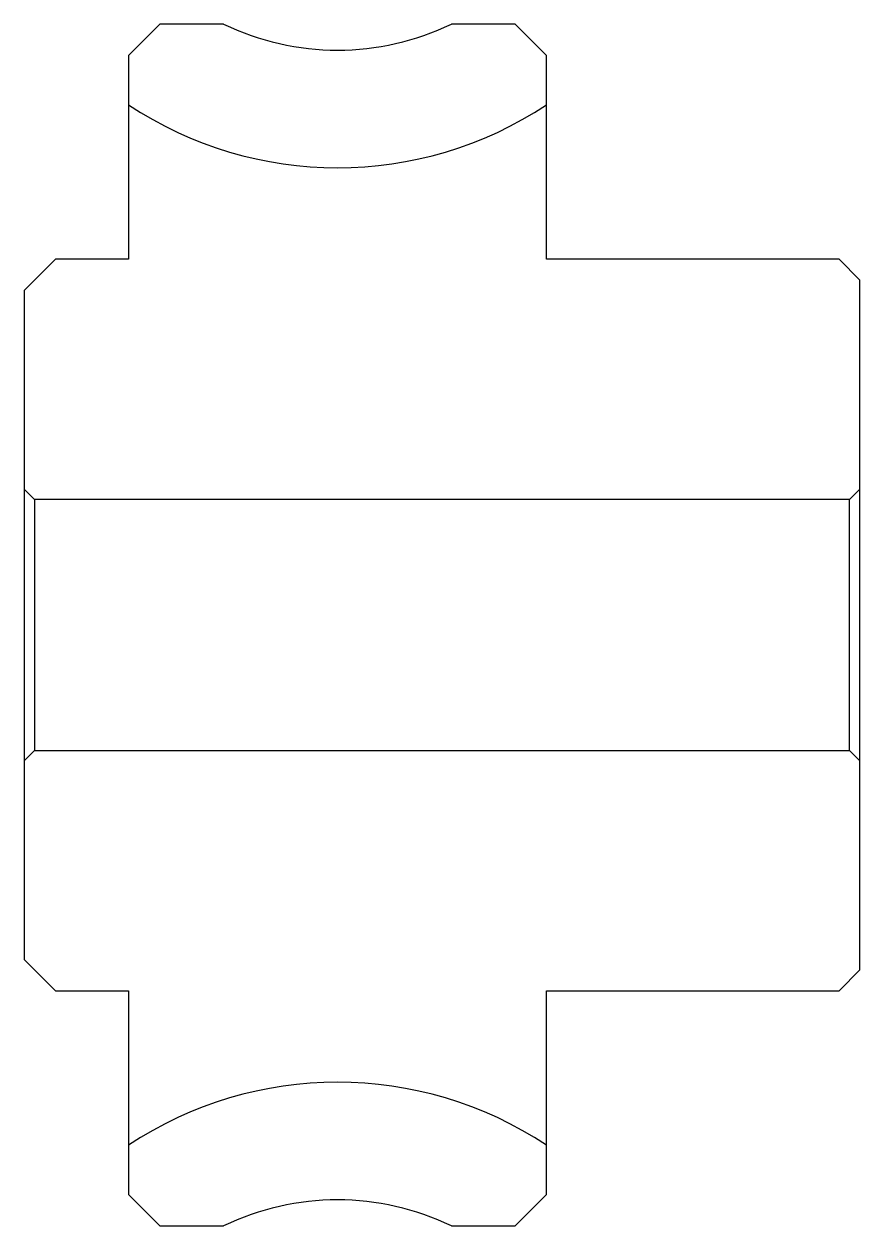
# Model space of a CAD drawing. Header units: metres. Extents: x 83.3 to 123.3, y 58.8 to 116.2.
import ezdxf

# ---------------------------------------------------------------- set-up
doc = ezdxf.new("R2010")
doc.units = ezdxf.units.M

msp = doc.modelspace()

# ---------------------------------------------------------------- linework, layer by layer
at = {"color": 4}
for p, q in [((123.333336, 94), (122.833336, 93.5)), ((83.333336, 81), (83.833336, 81.5)), ((123.333336, 81), (122.833336, 81.5))]:
    msp.add_line(p, q, dxfattribs=at)
for points in [[(92.884712, 116.25), (89.833336, 116.25), (88.333336, 114.75), (88.333336, 105), (84.833336, 105), (83.333336, 103.5), (83.333336, 81)], [(108.333336, 105), (108.333336, 114.75), (106.833336, 116.25), (103.78196, 116.25)], [(108.333336, 70), (122.333336, 70), (123.333336, 71), (123.333336, 104), (122.333336, 105), (108.333336, 105)], [(83.333336, 94), (83.833336, 93.5), (83.833336, 81.5), (122.833336, 81.5), (122.833336, 93.5), (83.833336, 93.5)], [(83.333336, 81), (83.333336, 71.5), (84.833336, 70), (88.333336, 70), (88.333336, 60.25), (89.833336, 58.75), (92.884712, 58.75)], [(103.78196, 58.75), (106.833336, 58.75), (108.333336, 60.25), (108.333336, 70)]]:
    msp.add_lwpolyline(points, dxfattribs=at)
for centre, radius, start, end in [((98.333336, 127.5), 12.5, 244.15806731, 295.84193269), ((98.333336, 127.5), 18.125, 236.51462344, 303.48537656), ((98.333336, 47.5), 18.125, 56.51462344, 123.48537656), ((98.333336, 47.5), 12.5, 64.15806731, 115.84193269)]:
    msp.add_arc(centre, radius, start, end, dxfattribs=at)

doc.saveas('drawing.dxf')
